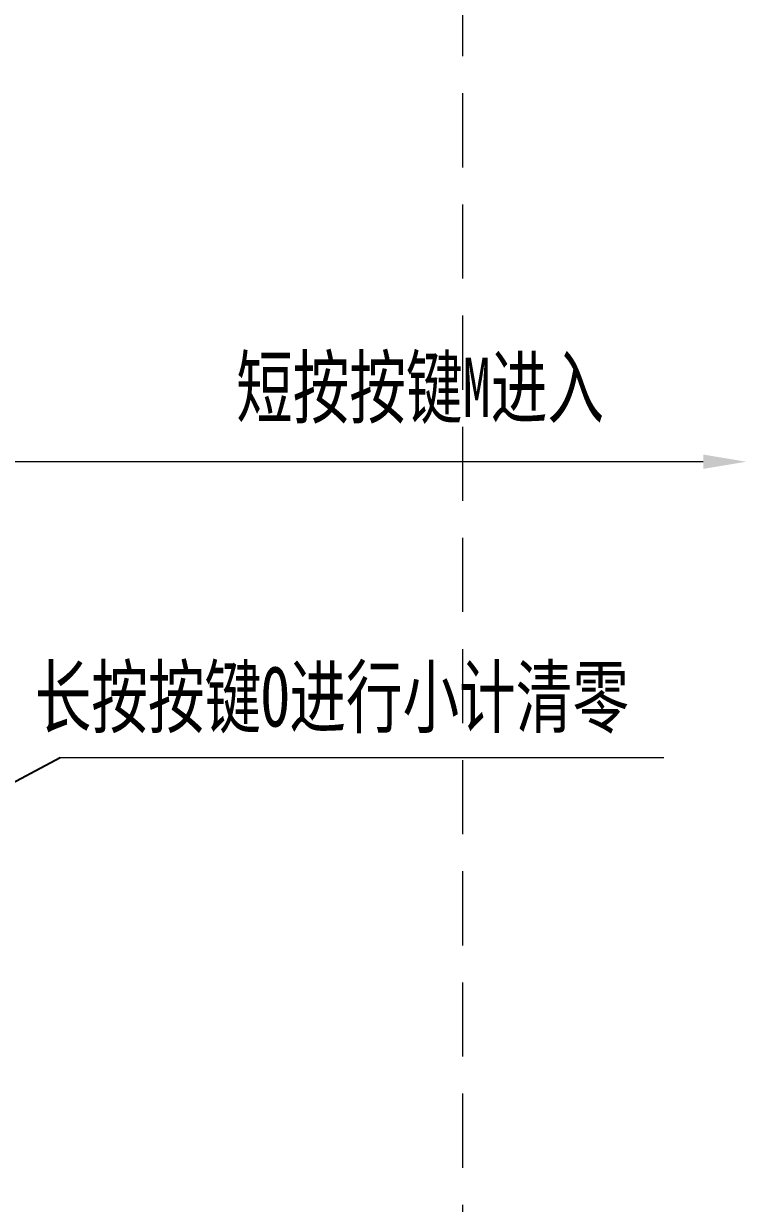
# Model space of a CAD drawing. Header units: millimetres. Extents: x 0 to 1188, y 0 to 840.
# Drawn here: x 954.3 to 1003.1, y 407.3 to 486.9 of the extents above; entities that cross this region are included whole.
import ezdxf

# ---------------------------------------------------------------- set-up
doc = ezdxf.new("R2010")
doc.units = ezdxf.units.MM
doc.linetypes.add('DASHED', pattern=[0.75, 0.5, -0.25])
doc.layers.add('4虚线层', color=6, linetype='DASHED', lineweight=20)
doc.layers.add('7标注层', color=4, linetype='Continuous', lineweight=20)
doc.styles.add('HZTXT1', font='', dxfattribs={"width": 0.7, "height": 5})
doc.styles.get("Standard").update_dxf_attribs({"font": ''})
doc.styles.get('HZTXT1').set_extended_font_data('楷体_GB2312')
doc.styles.get('Standard').set_extended_font_data('SimSun')
doc.dimstyles.new('TH_GBDIM', dxfattribs={"dimtxt": 3.5, "dimasz": 3, "dimexe": 1.5, "dimexo": 0, "dimgap": 1.5, "dimtad": 1, "dimdec": 1, "dimdsep": 46, "dimtxsty": 'Standard', "dimcen": 2.5, "dimse1": 1, "dimadec": 0, "dimazin": 0, "dimtfac": 0.714286, "dimtdec": 4, "dimtmove": 0, "dimatfit": 3, "dimfxl": 1, "dimtolj": 1, "dimarcsym": 0})

msp = doc.modelspace()

# ---------------------------------------------------------------- linework, layer by layer
at = {"layer": '4虚线层', "ltscale": 10}
msp.add_line((983.9534, 259.7357), (983.9534, 530.1702), dxfattribs=at)
at = {"layer": '7标注层', "ltscale": 10}
msp.add_line((956.7774, 437.4126), (997.5203, 437.4126), dxfattribs=at)
at = {"layer": '7标注层'}
msp.add_lwpolyline([(1000.1818, 457.3732), (951.8645, 457.3732)], dxfattribs=at)
msp.add_solid([(1000.1818, 457.858), (1003.0909, 457.3732), (1000.1818, 456.8883)], dxfattribs=at)

# ---------------------------------------------------------------- texts
at = {"layer": '7标注层', "style": 'HZTXT1', "width": 0.7}
for s, p in [('短按按键M进入', (968.6637, 460.3891)), ('长按按键O进行小计清零', (955.0735, 439.4999))]:
    msp.add_text(s, height=4, dxfattribs=at).set_placement(p)

# ---------------------------------------------------------------- leaders
at = {"layer": '7标注层', "ltscale": 10}
msp.add_leader([(943.2029, 430.2146), (956.7774, 437.4126)], dimstyle='TH_GBDIM', override={"dimexe": 1, "dimgap": 0, "dimtad": 1, "dimdec": 3, "dimadec": 2, "dimazin": 2, "dimtp": 0.1, "dimtfac": 0.5, "dimtdec": 3, "dimtolj": 0}, dxfattribs=at)

doc.saveas('drawing.dxf')
